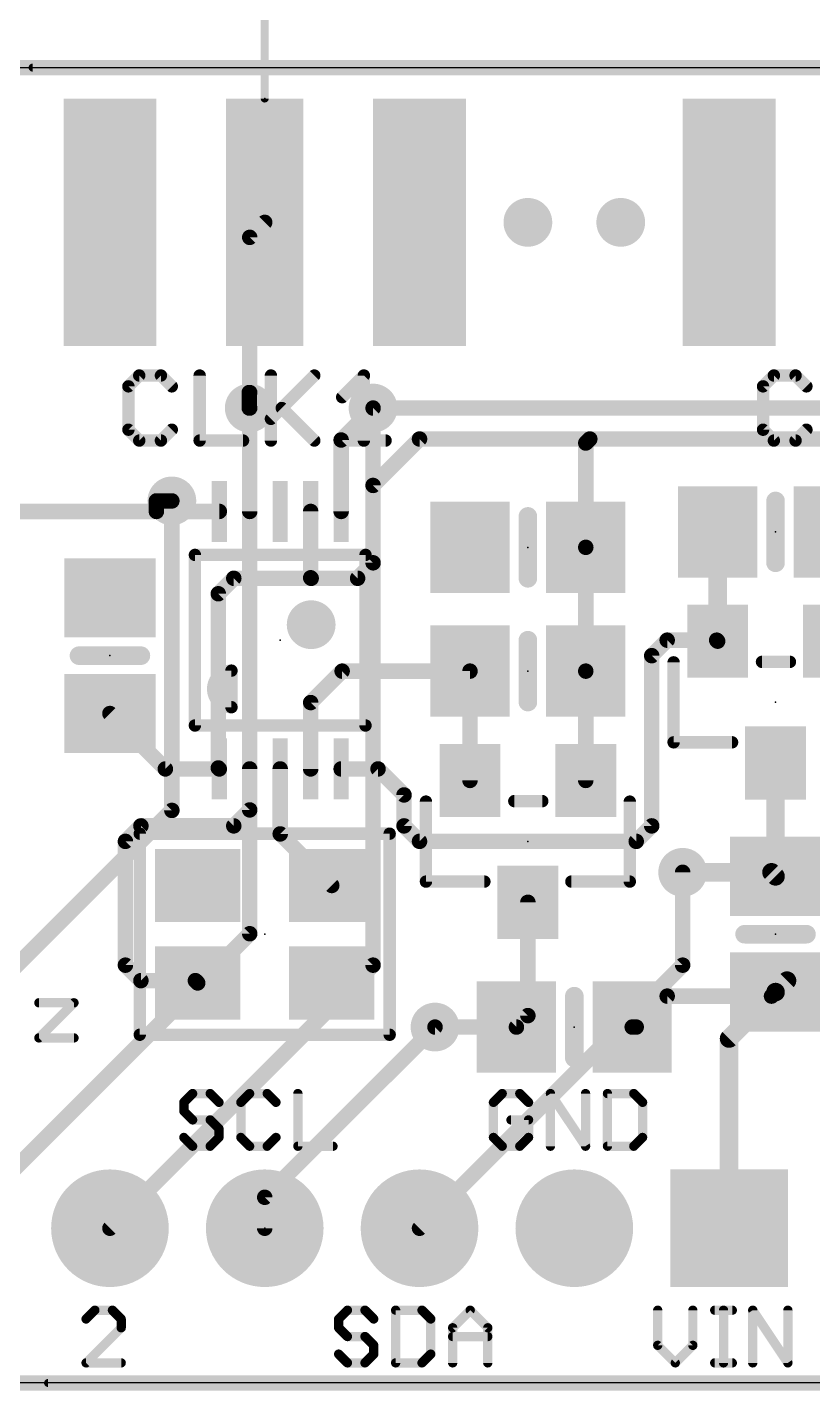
# Model space of a CAD drawing. Extents: x -5.3 to 38.6, y -12.7 to 40.8.
# Drawn here: x 11.34 to 24.23, y -0.13 to 22.25 of the extents above; entities that cross this region are included whole.
import ezdxf

# ---------------------------------------------------------------- set-up
doc = ezdxf.new("R2010")
doc.units = 0
for name, color, linetype in [('1', 12, 'CONTINUOUS'), ('16', 132, 'CONTINUOUS'), ('17', 110, 'CONTINUOUS'), ('18', 110, 'CONTINUOUS'), ('20', 53, 'CONTINUOUS'), ('21', 40, 'CONTINUOUS'), ('23', 53, 'CONTINUOUS'), ('47', 253, 'CONTINUOUS')]:
    doc.layers.add(name, color=color, linetype=linetype)

# ---------------------------------------------------------------- blocks, each defined once
blk = doc.blocks.new('RECT')
blk.add_solid([(-0.5, -0.5), (0.5, -0.5), (-0.5, 0.5), (0.5, 0.5)])
blk = doc.blocks.new('SQUAREP')
blk.add_solid([(-0.5, -0.5), (0.5, -0.5), (-0.5, 0.5), (0.5, 0.5)])
blk = doc.blocks.new('ROUNDP')
at = {"const_width": 0.5}
blk.add_lwpolyline([(0, -0.25, 1), (0, 0.25, 1), (0, -0.25)], format="xyb", dxfattribs=at)
blk = doc.blocks.new('ROUNDV')
at = {"const_width": 0.5}
blk.add_lwpolyline([(0, -0.25, 1), (0, 0.25, 1), (0, -0.25)], format="xyb", dxfattribs=at)

msp = doc.modelspace()

# ---------------------------------------------------------------- linework, layer by layer
at = {"layer": '1'}
for points, const_width in [([(-0.508, 21.59), (30.48, 21.59)], 0.254), ([(14.994, 18.804), (15.24, 19.05)], 0.254), ([(14.994, 16.256), (14.994, 18.804)], 0.254), ([(14.986, 16.002), (14.986, 16.256)], 0.254), ([(14.986, 16.256), (14.994, 16.256)], 0.254), ([(14.994, 14.3051), (14.994, 16.256)], 0.254), ([(16.494, 15.478), (17.018, 16.002)], 0.254), ([(17.018, 16.002), (24.892, 16.002)], 0.254), ([(16.494, 14.3051), (16.494, 15.478)], 0.254), ([(17.018, 14.732), (17.78, 15.494)], 0.254), ([(17.78, 15.494), (20.574, 15.494)], 0.254), ([(20.508, 15.428), (20.574, 15.494)], 0.254), ([(20.508, 13.716), (20.508, 15.428)], 0.254), ([(20.574, 15.494), (24.384, 15.494)], 0.254), ([(17.018, 13.462), (17.018, 14.732)], 0.254), ([(13.716, 14.478), (13.462, 14.478)], 0.254), ([(13.462, 14.478), (13.462, 14.3051)], 0.254), ([(13.462, 14.3051), (6.7769, 14.3051)], 0.254), ([(14.494, 14.3051), (13.462, 14.3051)], 0.254), ([(15.994, 14.3051), (15.994, 13.216)], 0.254), ([(22.672, 13.97), (22.672, 12.176)], 0.3048), ([(20.508, 13.716), (20.508, 11.684)], 0.254), ([(16.764, 13.208), (17.018, 13.462)], 0.254), ([(14.732, 13.208), (14.478, 12.954)], 0.254), ([(16.002, 13.208), (14.732, 13.208)], 0.254), ([(15.994, 13.216), (16.002, 13.208)], 0.254), ([(16.764, 13.208), (16.002, 13.208)], 0.254), ([(14.478, 12.954), (14.478, 10.0949)], 0.254), ([(21.59, 11.938), (21.844, 12.192)], 0.254), ([(21.844, 12.192), (22.656, 12.192)], 0.254), ([(22.656, 12.192), (22.672, 12.176)], 0.254), ([(21.59, 9.144), (21.59, 11.938)], 0.254), ([(15.994, 11.168), (16.51, 11.684)], 0.254), ([(16.51, 11.684), (18.608, 11.684)], 0.254), ([(18.608, 11.684), (18.608, 9.89)], 0.254), ([(20.508, 11.684), (20.508, 9.89)], 0.254), ([(15.994, 10.0789), (15.994, 11.168)], 0.254), ([(13.6091, 10.0789), (12.7, 10.988)], 0.254), ([(23.622, 8.316), (23.622, 10.176)], 0.3048), ([(14.494, 10.0789), (13.6091, 10.0789)], 0.254), ([(14.478, 10.0949), (14.494, 10.0789)], 0.254), ([(14.994, 10.0789), (14.994, 9.406)], 0.254), ([(15.494, 10.0789), (15.494, 9.012)], 0.254), ([(16.494, 10.0789), (17.0991, 10.0789)], 0.254), ([(17.0991, 10.0789), (17.526, 9.652)], 0.254), ([(17.526, 9.652), (17.526, 9.144)], 0.254), ([(14.994, 9.406), (14.732, 9.144)], 0.254), ([(13.208, 9.144), (12.954, 8.89)], 0.254), ([(14.732, 9.144), (13.208, 9.144)], 0.254), ([(17.526, 9.144), (17.78, 8.89)], 0.254), ([(21.336, 8.89), (21.59, 9.144)], 0.254), ([(12.954, 8.89), (12.954, 6.858)], 0.254), ([(15.494, 9.012), (16.34, 8.166)], 0.254), ([(17.78, 8.89), (21.336, 8.89)], 0.254), ([(23.556, 8.382), (22.098, 8.382)], 0.3048), ([(23.622, 8.316), (23.556, 8.382)], 0.3048), ([(19.558, 7.89), (19.558, 6.03)], 0.254), ([(12.954, 6.858), (13.208, 6.604)], 0.254), ([(13.208, 6.604), (14.102, 6.604)], 0.254), ([(14.102, 6.604), (14.14, 6.566)], 0.254), ([(23.81, 6.604), (23.622, 6.416)], 0.3048), ([(26.482, 6.604), (23.81, 6.604)], 0.3048), ([(23.622, 6.416), (22.86, 5.654)], 0.3048), ([(23.556, 6.35), (23.622, 6.416)], 0.254), ([(21.336, 5.842), (21.844, 6.35)], 0.254), ([(21.844, 6.35), (23.556, 6.35)], 0.254), ([(19.558, 6.03), (19.37, 5.842)], 0.254), ([(19.37, 5.842), (18.034, 5.842)], 0.254), ([(21.27, 5.842), (21.336, 5.842)], 0.254), ([(22.86, 5.654), (22.86, 2.54)], 0.3048), ([(30.48, 0), (-0.254, 0)], 0.254)]:
    msp.add_lwpolyline(points, dxfattribs=dict(at, const_width=const_width))
for points, const_width in [([(15.2849, 19.0051, 1), (15.1951, 19.0949)], 0.127), ([(15.0575, 18.804, 1), (14.9305, 18.804)], 0.127), ([(14.9491, 18.8489, 1), (15.0389, 18.7591)], 0.127), ([(15.0495, 16.256, 1), (14.9225, 16.256)], 0.127), ([(14.986, 16.3195, 1), (14.986, 16.1925)], 0.127), ([(15.0575, 16.256, 1), (14.9305, 16.256)], 0.127), ([(14.994, 16.1925, 1), (14.994, 16.3195)], 0.127), ([(14.9305, 16.256, 1), (15.0575, 16.256)], 0.127), ([(17.018, 16.0655, 1), (17.018, 15.9385)], 0.127), ([(17.0629, 15.9571, 1), (16.9731, 16.0469)], 0.127), ([(14.9225, 16.002, 1), (15.0495, 16.002)], 0.127), ([(16.5575, 15.478, 1), (16.4305, 15.478)], 0.127), ([(16.4491, 15.5229, 1), (16.5389, 15.4331)], 0.127), ([(17.78, 15.5575, 1), (17.78, 15.4305)], 0.127), ([(17.8249, 15.4491, 1), (17.7351, 15.5389)], 0.127), ([(20.5715, 15.428, 1), (20.4445, 15.428)], 0.127), ([(20.4631, 15.4729, 1), (20.5529, 15.3831)], 0.127), ([(20.574, 15.5575, 1), (20.574, 15.4305)], 0.127), ([(20.6189, 15.4491, 1), (20.5291, 15.5389)], 0.127), ([(20.574, 15.4305, 1), (20.574, 15.5575)], 0.127), ([(17.0815, 14.732, 1), (16.9545, 14.732)], 0.127), ([(16.9731, 14.7769, 1), (17.0629, 14.6871)], 0.127), ([(13.462, 14.5415, 1), (13.462, 14.4145)], 0.127), ([(13.5255, 14.478, 1), (13.3985, 14.478)], 0.127), ([(13.716, 14.4145, 1), (13.716, 14.5415)], 0.127), ([(13.462, 14.3686, 1), (13.462, 14.2416)], 0.127), ([(13.3985, 14.3051, 1), (13.5255, 14.3051)], 0.127), ([(13.462, 14.2416, 1), (13.462, 14.3686)], 0.127), ([(14.494, 14.2416, 1), (14.494, 14.3686)], 0.127), ([(14.9305, 14.3051, 1), (15.0575, 14.3051)], 0.127), ([(16.0575, 14.3051, 1), (15.9305, 14.3051)], 0.127), ([(16.4305, 14.3051, 1), (16.5575, 14.3051)], 0.127), ([(22.7482, 13.97, 1), (22.5958, 13.97)], 0.1524), ([(20.5715, 13.716, 1), (20.4445, 13.716)], 0.127), ([(20.4445, 13.716, 1), (20.5715, 13.716)], 0.127), ([(16.9545, 13.462, 1), (17.0815, 13.462)], 0.127), ([(17.0629, 13.4171, 1), (16.9731, 13.5069)], 0.127), ([(14.732, 13.2715, 1), (14.732, 13.1445)], 0.127), ([(14.7769, 13.1631, 1), (14.6871, 13.2529)], 0.127), ([(16.0389, 13.2609, 1), (15.9491, 13.1711)], 0.127), ([(15.9305, 13.216, 1), (16.0575, 13.216)], 0.127), ([(16.002, 13.2715, 1), (16.002, 13.1445)], 0.127), ([(15.9571, 13.1631, 1), (16.0469, 13.2529)], 0.127), ([(16.002, 13.1445, 1), (16.002, 13.2715)], 0.127), ([(16.7191, 13.2529, 1), (16.8089, 13.1631)], 0.127), ([(16.764, 13.1445, 1), (16.764, 13.2715)], 0.127), ([(14.5415, 12.954, 1), (14.4145, 12.954)], 0.127), ([(14.4331, 12.9989, 1), (14.5229, 12.9091)], 0.127), ([(21.844, 12.2555, 1), (21.844, 12.1285)], 0.127), ([(21.8889, 12.1471, 1), (21.7991, 12.2369)], 0.127), ([(22.7009, 12.2369, 1), (22.6111, 12.1471)], 0.127), ([(22.656, 12.1285, 1), (22.656, 12.2555)], 0.127), ([(22.5958, 12.176, 1), (22.7482, 12.176)], 0.1524), ([(22.6271, 12.1311, 1), (22.7169, 12.2209)], 0.127), ([(21.6535, 11.938, 1), (21.5265, 11.938)], 0.127), ([(21.5451, 11.9829, 1), (21.6349, 11.8931)], 0.127), ([(16.51, 11.7475, 1), (16.51, 11.6205)], 0.127), ([(16.5549, 11.6391, 1), (16.4651, 11.7289)], 0.127), ([(18.6715, 11.684, 1), (18.5445, 11.684)], 0.127), ([(18.608, 11.6205, 1), (18.608, 11.7475)], 0.127), ([(20.5715, 11.684, 1), (20.4445, 11.684)], 0.127), ([(20.4445, 11.684, 1), (20.5715, 11.684)], 0.127), ([(16.0575, 11.168, 1), (15.9305, 11.168)], 0.127), ([(15.9491, 11.2129, 1), (16.0389, 11.1231)], 0.127), ([(12.7449, 11.0329, 1), (12.6551, 10.9431)], 0.127), ([(23.6982, 10.176, 1), (23.5458, 10.176)], 0.1524), ([(13.6091, 10.1424, 1), (13.6091, 10.0154)], 0.127), ([(13.5642, 10.034, 1), (13.654, 10.1238)], 0.127), ([(14.5229, 10.1398, 1), (14.4331, 10.05)], 0.127), ([(14.4145, 10.0949, 1), (14.5415, 10.0949)], 0.127), ([(14.4491, 10.034, 1), (14.5389, 10.1238)], 0.127), ([(14.494, 10.0154, 1), (14.494, 10.1424)], 0.127), ([(15.0575, 10.0789, 1), (14.9305, 10.0789)], 0.127), ([(15.5575, 10.0789, 1), (15.4305, 10.0789)], 0.127), ([(15.9305, 10.0789, 1), (16.0575, 10.0789)], 0.127), ([(16.494, 10.1424, 1), (16.494, 10.0154)], 0.127), ([(17.144, 10.1238, 1), (17.0542, 10.034)], 0.127), ([(17.0991, 10.0154, 1), (17.0991, 10.1424)], 0.127), ([(18.5445, 9.89, 1), (18.6715, 9.89)], 0.127), ([(20.4445, 9.89, 1), (20.5715, 9.89)], 0.127), ([(17.5895, 9.652, 1), (17.4625, 9.652)], 0.127), ([(17.4811, 9.6071, 1), (17.5709, 9.6969)], 0.127), ([(14.9305, 9.406, 1), (15.0575, 9.406)], 0.127), ([(15.0389, 9.3611, 1), (14.9491, 9.4509)], 0.127), ([(13.208, 9.2075, 1), (13.208, 9.0805)], 0.127), ([(13.2529, 9.0991, 1), (13.1631, 9.1889)], 0.127), ([(14.6871, 9.1889, 1), (14.7769, 9.0991)], 0.127), ([(14.732, 9.0805, 1), (14.732, 9.2075)], 0.127), ([(17.5709, 9.1889, 1), (17.4811, 9.0991)], 0.127), ([(17.4625, 9.144, 1), (17.5895, 9.144)], 0.127), ([(21.5265, 9.144, 1), (21.6535, 9.144)], 0.127), ([(21.6349, 9.0991, 1), (21.5451, 9.1889)], 0.127), ([(13.0175, 8.89, 1), (12.8905, 8.89)], 0.127), ([(12.9091, 8.9349, 1), (12.9989, 8.8451)], 0.127), ([(15.5389, 9.0569, 1), (15.4491, 8.9671)], 0.127), ([(15.4305, 9.012, 1), (15.5575, 9.012)], 0.127), ([(17.78, 8.9535, 1), (17.78, 8.8265)], 0.127), ([(17.7351, 8.8451, 1), (17.8249, 8.9349)], 0.127), ([(21.2911, 8.9349, 1), (21.3809, 8.8451)], 0.127), ([(21.336, 8.8265, 1), (21.336, 8.9535)], 0.127), ([(22.098, 8.4582, 1), (22.098, 8.3058)], 0.1524), ([(23.6099, 8.4359, 1), (23.5021, 8.3281)], 0.1524), ([(23.556, 8.3058, 1), (23.556, 8.4582)], 0.1524), ([(23.5458, 8.316, 1), (23.6982, 8.316)], 0.1524), ([(23.5681, 8.2621, 1), (23.6759, 8.3699)], 0.1524), ([(16.2951, 8.1211, 1), (16.3849, 8.2109)], 0.127), ([(19.6215, 7.89, 1), (19.4945, 7.89)], 0.127), ([(12.9989, 6.9029, 1), (12.9091, 6.8131)], 0.127), ([(12.8905, 6.858, 1), (13.0175, 6.858)], 0.127), ([(13.208, 6.6675, 1), (13.208, 6.5405)], 0.127), ([(14.1469, 6.6489, 1), (14.0571, 6.5591)], 0.127), ([(14.102, 6.5405, 1), (14.102, 6.6675)], 0.127), ([(23.81, 6.6802, 1), (23.81, 6.5278)], 0.1524), ([(23.8639, 6.5501, 1), (23.7561, 6.6579)], 0.1524), ([(13.1631, 6.5591, 1), (13.2529, 6.6489)], 0.127), ([(14.0951, 6.5211, 1), (14.1849, 6.6109)], 0.127), ([(23.5681, 6.4699, 1), (23.6759, 6.3621)], 0.1524), ([(23.6759, 6.3621, 1), (23.5681, 6.4699)], 0.1524), ([(23.6669, 6.3711, 1), (23.5771, 6.4609)], 0.127), ([(21.844, 6.4135, 1), (21.844, 6.2865)], 0.127), ([(21.8889, 6.3051, 1), (21.7991, 6.3949)], 0.127), ([(23.5111, 6.3949, 1), (23.6009, 6.3051)], 0.127), ([(23.556, 6.2865, 1), (23.556, 6.4135)], 0.127), ([(19.4945, 6.03, 1), (19.6215, 6.03)], 0.127), ([(19.6029, 5.9851, 1), (19.5131, 6.0749)], 0.127), ([(18.034, 5.9055, 1), (18.034, 5.7785)], 0.127), ([(19.3251, 5.8869, 1), (19.4149, 5.7971)], 0.127), ([(19.37, 5.7785, 1), (19.37, 5.9055)], 0.127), ([(21.27, 5.9055, 1), (21.27, 5.7785)], 0.127), ([(21.2911, 5.8869, 1), (21.3809, 5.7971)], 0.127), ([(21.336, 5.7785, 1), (21.336, 5.9055)], 0.127), ([(22.9362, 5.654, 1), (22.7838, 5.654)], 0.1524), ([(22.8061, 5.7079, 1), (22.9139, 5.6001)], 0.1524), ([(22.7838, 2.54, 1), (22.9362, 2.54)], 0.1524)]:
    msp.add_lwpolyline(points, format="xyb", dxfattribs=dict(at, const_width=const_width))
at = {"layer": '16', "const_width": 0.254}
for points in [[(-0.254, 21.59), (30.48, 21.59)], [(14.994, 16.002), (14.986, 16.002)], [(14.994, 7.374), (14.994, 16.002)], [(17.018, 6.858), (17.018, 16.002)], [(13.716, 9.398), (13.716, 14.478)], [(7.62, 3.302), (13.716, 9.398)], [(22.098, 6.858), (22.098, 8.382)], [(10.16, 2.54), (14.994, 7.374)], [(12.7, 2.54), (17.018, 6.858)], [(17.78, 2.54), (22.098, 6.858)], [(15.24, 3.048), (18.034, 5.842)], [(15.24, 2.54), (15.24, 3.048)], [(30.48, 0), (-0.254, 0)]]:
    msp.add_lwpolyline(points, dxfattribs=at)
at = {"layer": '16', "const_width": 0.127}
for points in [[(14.986, 16.0655, 1), (14.986, 15.9385)], [(15.0575, 16.002, 1), (14.9305, 16.002)], [(14.994, 15.9385, 1), (14.994, 16.0655)], [(17.0815, 16.002, 1), (16.9545, 16.002)], [(13.7795, 14.478, 1), (13.6525, 14.478)], [(13.6525, 9.398, 1), (13.7795, 9.398)], [(13.7609, 9.3531, 1), (13.6711, 9.4429)], [(22.1615, 8.382, 1), (22.0345, 8.382)], [(14.9305, 7.374, 1), (15.0575, 7.374)], [(15.0389, 7.3291, 1), (14.9491, 7.4189)], [(17.0629, 6.8131, 1), (16.9731, 6.9029)], [(22.1429, 6.8131, 1), (22.0531, 6.9029)], [(16.9545, 6.858, 1), (17.0815, 6.858)], [(22.0345, 6.858, 1), (22.1615, 6.858)], [(18.0789, 5.7971, 1), (17.9891, 5.8869)], [(15.3035, 3.048, 1), (15.1765, 3.048)], [(15.1951, 3.0929, 1), (15.2849, 3.0031)], [(12.6551, 2.5849, 1), (12.7449, 2.4951)], [(15.1765, 2.54, 1), (15.3035, 2.54)], [(17.7351, 2.5849, 1), (17.8249, 2.4951)]]:
    msp.add_lwpolyline(points, format="xyb", dxfattribs=at)
at = {"layer": '20'}
for p, q in [((2.54, 21.59), (27.94, 21.59)), ((27.94, 0), (2.54, 0))]:
    msp.add_line(p, q, dxfattribs=at)
at = {"layer": '21'}
for points, const_width in [([(13.1807, 16.5363), (13.0028, 16.3584)], 0.2032), ([(13.5367, 16.5363), (13.1807, 16.5363)], 0.2032), ([(13.7146, 16.3584), (13.5367, 16.5363)], 0.2032), ([(14.1722, 16.5363), (14.1722, 15.4686)], 0.2032), ([(15.3416, 16.5363), (15.3416, 15.4686)], 0.2032), ([(15.3416, 15.8245), (16.0534, 16.5363)], 0.2032), ([(16.511, 16.1804), (16.8669, 16.5363)], 0.2032), ([(16.8669, 16.5363), (16.8669, 15.4686)], 0.2032), ([(23.5948, 16.5363), (23.4168, 16.3584)], 0.2032), ([(23.9507, 16.5363), (23.5948, 16.5363)], 0.2032), ([(24.1286, 16.3584), (23.9507, 16.5363)], 0.2032), ([(13.0028, 16.3584), (13.0028, 15.6466)], 0.2032), ([(23.4168, 16.3584), (23.4168, 15.6466)], 0.2032), ([(15.5195, 16.0025), (16.0534, 15.4686)], 0.2032), ([(13.0028, 15.6466), (13.1807, 15.4686)], 0.2032), ([(13.5367, 15.4686), (13.7146, 15.6466)], 0.2032), ([(23.4168, 15.6466), (23.5948, 15.4686)], 0.2032), ([(23.9507, 15.4686), (24.1286, 15.6466)], 0.2032), ([(13.1807, 15.4686), (13.5367, 15.4686)], 0.2032), ([(14.1722, 15.4686), (14.884, 15.4686)], 0.2032), ([(16.511, 15.4686), (17.2228, 15.4686)], 0.2032), ([(23.5948, 15.4686), (23.9507, 15.4686)], 0.2032), ([(23.622, 14.478), (23.622, 13.462)], 0.3048), ([(19.558, 13.208), (19.558, 14.224)], 0.3048), ([(14.094, 13.592), (16.894, 13.592)], 0.2032), ([(14.094, 10.792), (14.094, 13.592)], 0.2032), ([(16.894, 13.592), (16.894, 10.792)], 0.2032), ([(19.558, 12.192), (19.558, 11.176)], 0.3048), ([(12.192, 11.938), (13.208, 11.938)], 0.3048), ([(21.9496, 10.5156), (21.9496, 11.8284)], 0.2032), ([(23.3996, 11.8364), (23.8584, 11.8364)], 0.2032), ([(14.694, 11.692), (14.694, 11.092)], 0.2032), ([(16.894, 10.792), (14.094, 10.792)], 0.2032), ([(22.9084, 10.5156), (21.9496, 10.5156)], 0.2032), ([(17.8856, 8.2296), (17.8856, 9.5424)], 0.2032), ([(19.3356, 9.5504), (19.7944, 9.5504)], 0.2032), ([(21.2304, 9.5424), (21.2304, 8.2296)], 0.2032), ([(17.29, 9.016), (13.19, 9.016)], 0.2032), ([(13.19, 5.716), (13.19, 9.016)], 0.2032), ([(17.29, 5.716), (17.29, 9.016)], 0.2032), ([(18.8444, 8.2296), (17.8856, 8.2296)], 0.2032), ([(21.2304, 8.2296), (20.2716, 8.2296)], 0.2032), ([(24.13, 7.366), (23.114, 7.366)], 0.3048), ([(20.32, 6.35), (20.32, 5.334)], 0.3048), ([(11.5338, 6.2404), (12.1101, 6.2404)], 0.1524), ([(12.1101, 6.2404), (11.5338, 5.6642)], 0.1524), ([(11.5338, 5.6642), (12.1101, 5.6642)], 0.1524), ([(17.29, 5.716), (13.19, 5.716)], 0.2032), ([(14.057, 4.7505), (13.9129, 4.6065)], 0.1524), ([(14.3451, 4.7505), (14.057, 4.7505)], 0.1524), ([(14.4891, 4.6065), (14.3451, 4.7505)], 0.1524), ([(14.9925, 4.7505), (14.8484, 4.6065)], 0.1524), ([(15.2806, 4.7505), (14.9925, 4.7505)], 0.1524), ([(15.4247, 4.6065), (15.2806, 4.7505)], 0.1524), ([(15.784, 4.7505), (15.784, 3.8862)], 0.1524), ([(19.137, 4.7505), (18.9929, 4.6065)], 0.1524), ([(19.4251, 4.7505), (19.137, 4.7505)], 0.1524), ([(19.5691, 4.6065), (19.4251, 4.7505)], 0.1524), ([(19.9284, 3.8862), (19.9284, 4.7505)], 0.1524), ([(19.9284, 4.7505), (20.5047, 3.8862)], 0.1524), ([(20.5047, 3.8862), (20.5047, 4.7505)], 0.1524), ([(20.864, 4.7505), (20.864, 3.8862)], 0.1524), ([(21.2961, 4.7505), (20.864, 4.7505)], 0.1524), ([(21.4402, 4.6065), (21.2961, 4.7505)], 0.1524), ([(13.9129, 4.6065), (13.9129, 4.4624)], 0.1524), ([(13.9129, 4.4624), (14.057, 4.3184)], 0.1524), ([(14.8484, 4.6065), (14.8484, 4.0303)], 0.1524), ([(18.9929, 4.6065), (18.9929, 4.0303)], 0.1524), ([(21.4402, 4.0303), (21.4402, 4.6065)], 0.1524), ([(14.057, 4.3184), (14.3451, 4.3184)], 0.1524), ([(14.3451, 4.3184), (14.4891, 4.1743)], 0.1524), ([(19.5691, 4.3184), (19.281, 4.3184)], 0.1524), ([(19.5691, 4.0303), (19.5691, 4.3184)], 0.1524), ([(14.057, 3.8862), (13.9129, 4.0303)], 0.1524), ([(14.4891, 4.0303), (14.3451, 3.8862)], 0.1524), ([(14.4891, 4.1743), (14.4891, 4.0303)], 0.1524), ([(14.8484, 4.0303), (14.9925, 3.8862)], 0.1524), ([(15.2806, 3.8862), (15.4247, 4.0303)], 0.1524), ([(18.9929, 4.0303), (19.137, 3.8862)], 0.1524), ([(19.4251, 3.8862), (19.5691, 4.0303)], 0.1524), ([(21.2961, 3.8862), (21.4402, 4.0303)], 0.1524), ([(14.3451, 3.8862), (14.057, 3.8862)], 0.1524), ([(14.9925, 3.8862), (15.2806, 3.8862)], 0.1524), ([(15.784, 3.8862), (16.3602, 3.8862)], 0.1524), ([(19.137, 3.8862), (19.4251, 3.8862)], 0.1524), ([(20.864, 3.8862), (21.2961, 3.8862)], 0.1524), ([(12.4525, 1.1945), (12.3084, 1.0505)], 0.1524), ([(12.7406, 1.1945), (12.4525, 1.1945)], 0.1524), ([(12.8847, 1.0505), (12.7406, 1.1945)], 0.1524), ([(12.8847, 0.9064), (12.8847, 1.0505)], 0.1524), ([(16.597, 1.1945), (16.4529, 1.0505)], 0.1524), ([(16.4529, 1.0505), (16.4529, 0.9064)], 0.1524), ([(16.8851, 1.1945), (16.597, 1.1945)], 0.1524), ([(17.0291, 1.0505), (16.8851, 1.1945)], 0.1524), ([(17.3884, 1.1945), (17.3884, 0.3302)], 0.1524), ([(17.8206, 1.1945), (17.3884, 1.1945)], 0.1524), ([(17.9647, 1.0505), (17.8206, 1.1945)], 0.1524), ([(17.9647, 0.4743), (17.9647, 1.0505)], 0.1524), ([(18.324, 0.9064), (18.6121, 1.1945)], 0.1524), ([(18.6121, 1.1945), (18.9002, 0.9064)], 0.1524), ([(21.6888, 1.1945), (21.6888, 0.6183)], 0.1524), ([(22.2651, 0.6183), (22.2651, 1.1945)], 0.1524), ([(22.6244, 1.1945), (22.9125, 1.1945)], 0.1524), ([(22.7684, 0.3302), (22.7684, 1.1945)], 0.1524), ([(23.248, 0.3302), (23.248, 1.1945)], 0.1524), ([(23.248, 1.1945), (23.8243, 0.3302)], 0.1524), ([(23.8243, 0.3302), (23.8243, 1.1945)], 0.1524), ([(12.3084, 0.3302), (12.8847, 0.9064)], 0.1524), ([(16.4529, 0.9064), (16.597, 0.7624)], 0.1524), ([(18.324, 0.3302), (18.324, 0.9064)], 0.1524), ([(18.9002, 0.9064), (18.9002, 0.3302)], 0.1524), ([(16.597, 0.7624), (16.8851, 0.7624)], 0.1524), ([(16.8851, 0.7624), (17.0291, 0.6183)], 0.1524), ([(17.0291, 0.6183), (17.0291, 0.4743)], 0.1524), ([(18.324, 0.7624), (18.9002, 0.7624)], 0.1524), ([(21.6888, 0.6183), (21.977, 0.3302)], 0.1524), ([(21.977, 0.3302), (22.2651, 0.6183)], 0.1524), ([(16.597, 0.3302), (16.4529, 0.4743)], 0.1524), ([(17.0291, 0.4743), (16.8851, 0.3302)], 0.1524), ([(17.8206, 0.3302), (17.9647, 0.4743)], 0.1524), ([(12.8847, 0.3302), (12.3084, 0.3302)], 0.1524), ([(16.8851, 0.3302), (16.597, 0.3302)], 0.1524), ([(17.3884, 0.3302), (17.8206, 0.3302)], 0.1524), ([(22.6244, 0.3302), (22.9125, 0.3302)], 0.1524)]:
    msp.add_lwpolyline(points, dxfattribs=dict(at, const_width=const_width))
for points, const_width in [([(13.1807, 16.5871, 1), (13.1807, 16.4855)], 0.1016), ([(13.2167, 16.5004, 1), (13.1448, 16.5722)], 0.1016), ([(13.5726, 16.5722, 1), (13.5007, 16.5004)], 0.1016), ([(13.5367, 16.4855, 1), (13.5367, 16.5871)], 0.1016), ([(14.223, 16.5363, 1), (14.1214, 16.5363)], 0.1016), ([(15.3924, 16.5363, 1), (15.2908, 16.5363)], 0.1016), ([(16.0893, 16.5004, 1), (16.0175, 16.5722)], 0.1016), ([(16.9177, 16.5363, 1), (16.8161, 16.5363)], 0.1016), ([(16.9028, 16.5004, 1), (16.831, 16.5722)], 0.1016), ([(23.5948, 16.5871, 1), (23.5948, 16.4855)], 0.1016), ([(23.6307, 16.5004, 1), (23.5588, 16.5722)], 0.1016), ([(23.9866, 16.5722, 1), (23.9147, 16.5004)], 0.1016), ([(23.9507, 16.4855, 1), (23.9507, 16.5871)], 0.1016), ([(13.0536, 16.3584, 1), (12.952, 16.3584)], 0.1016), ([(12.9669, 16.3943, 1), (13.0387, 16.3224)], 0.1016), ([(13.6787, 16.3224, 1), (13.7505, 16.3943)], 0.1016), ([(23.4676, 16.3584, 1), (23.366, 16.3584)], 0.1016), ([(23.3809, 16.3943, 1), (23.4527, 16.3224)], 0.1016), ([(24.0927, 16.3224, 1), (24.1645, 16.3943)], 0.1016), ([(16.4751, 16.2163, 1), (16.5469, 16.1445)], 0.1016), ([(15.3057, 15.8604, 1), (15.3775, 15.7886)], 0.1016), ([(15.5555, 16.0384, 1), (15.4836, 15.9665)], 0.1016), ([(13.0387, 15.6825, 1), (12.9669, 15.6106)], 0.1016), ([(12.952, 15.6466, 1), (13.0536, 15.6466)], 0.1016), ([(13.7505, 15.6106, 1), (13.6787, 15.6825)], 0.1016), ([(23.4527, 15.6825, 1), (23.3809, 15.6106)], 0.1016), ([(23.366, 15.6466, 1), (23.4676, 15.6466)], 0.1016), ([(24.1645, 15.6106, 1), (24.0927, 15.6825)], 0.1016), ([(13.1807, 15.5194, 1), (13.1807, 15.4178)], 0.1016), ([(13.1448, 15.4327, 1), (13.2167, 15.5045)], 0.1016), ([(13.5007, 15.5045, 1), (13.5726, 15.4327)], 0.1016), ([(13.5367, 15.4178, 1), (13.5367, 15.5194)], 0.1016), ([(14.1722, 15.5194, 1), (14.1722, 15.4178)], 0.1016), ([(14.1214, 15.4686, 1), (14.223, 15.4686)], 0.1016), ([(14.884, 15.4178, 1), (14.884, 15.5194)], 0.1016), ([(15.2908, 15.4686, 1), (15.3924, 15.4686)], 0.1016), ([(16.0175, 15.4327, 1), (16.0893, 15.5045)], 0.1016), ([(16.511, 15.5194, 1), (16.511, 15.4178)], 0.1016), ([(16.8161, 15.4686, 1), (16.9177, 15.4686)], 0.1016), ([(17.2228, 15.4178, 1), (17.2228, 15.5194)], 0.1016), ([(23.5948, 15.5194, 1), (23.5948, 15.4178)], 0.1016), ([(23.5588, 15.4327, 1), (23.6307, 15.5045)], 0.1016), ([(23.9147, 15.5045, 1), (23.9866, 15.4327)], 0.1016), ([(23.9507, 15.4178, 1), (23.9507, 15.5194)], 0.1016), ([(23.6982, 14.478, 1), (23.5458, 14.478)], 0.1524), ([(19.6342, 14.224, 1), (19.4818, 14.224)], 0.1524), ([(14.094, 13.6428, 1), (14.094, 13.5412)], 0.1016), ([(14.1448, 13.592, 1), (14.0432, 13.592)], 0.1016), ([(16.9448, 13.592, 1), (16.8432, 13.592)], 0.1016), ([(16.894, 13.5412, 1), (16.894, 13.6428)], 0.1016), ([(23.5458, 13.462, 1), (23.6982, 13.462)], 0.1524), ([(19.4818, 13.208, 1), (19.6342, 13.208)], 0.1524), ([(19.6342, 12.192, 1), (19.4818, 12.192)], 0.1524), ([(12.192, 12.0142, 1), (12.192, 11.8618)], 0.1524), ([(13.208, 11.8618, 1), (13.208, 12.0142)], 0.1524), ([(22.0004, 11.8284, 1), (21.8988, 11.8284)], 0.1016), ([(23.3996, 11.8872, 1), (23.3996, 11.7856)], 0.1016), ([(23.8584, 11.7856, 1), (23.8584, 11.8872)], 0.1016), ([(14.694, 11.692, 1), (14.694, 11.092)], 0.2032), ([(14.7448, 11.692, 1), (14.6432, 11.692)], 0.1016), ([(14.694, 11.6412, 1), (14.694, 11.7428)], 0.1016), ([(14.694, 11.0412, 1), (14.694, 11.1428)], 0.1016), ([(19.4818, 11.176, 1), (19.6342, 11.176)], 0.1524), ([(14.6432, 11.092, 1), (14.7448, 11.092)], 0.1016), ([(14.094, 10.8428, 1), (14.094, 10.7412)], 0.1016), ([(14.0432, 10.792, 1), (14.1448, 10.792)], 0.1016), ([(16.8432, 10.792, 1), (16.9448, 10.792)], 0.1016), ([(16.894, 10.7412, 1), (16.894, 10.8428)], 0.1016), ([(21.9496, 10.5664, 1), (21.9496, 10.4648)], 0.1016), ([(21.8988, 10.5156, 1), (22.0004, 10.5156)], 0.1016), ([(22.9084, 10.4648, 1), (22.9084, 10.5664)], 0.1016), ([(17.9364, 9.5424, 1), (17.8348, 9.5424)], 0.1016), ([(19.3356, 9.6012, 1), (19.3356, 9.4996)], 0.1016), ([(19.7944, 9.4996, 1), (19.7944, 9.6012)], 0.1016), ([(21.2812, 9.5424, 1), (21.1796, 9.5424)], 0.1016), ([(13.19, 9.0668, 1), (13.19, 8.9652)], 0.1016), ([(13.2408, 9.016, 1), (13.1392, 9.016)], 0.1016), ([(17.3408, 9.016, 1), (17.2392, 9.016)], 0.1016), ([(17.29, 8.9652, 1), (17.29, 9.0668)], 0.1016), ([(17.8856, 8.2804, 1), (17.8856, 8.1788)], 0.1016), ([(17.8348, 8.2296, 1), (17.9364, 8.2296)], 0.1016), ([(18.8444, 8.1788, 1), (18.8444, 8.2804)], 0.1016), ([(20.2716, 8.2804, 1), (20.2716, 8.1788)], 0.1016), ([(21.1796, 8.2296, 1), (21.2812, 8.2296)], 0.1016), ([(21.2304, 8.1788, 1), (21.2304, 8.2804)], 0.1016), ([(23.114, 7.4422, 1), (23.114, 7.2898)], 0.1524), ([(24.13, 7.2898, 1), (24.13, 7.4422)], 0.1524), ([(20.3962, 6.35, 1), (20.2438, 6.35)], 0.1524), ([(11.5338, 6.2785, 1), (11.5338, 6.2023)], 0.0762), ([(12.137, 6.2135, 1), (12.0831, 6.2674)], 0.0762), ([(12.1101, 6.2023, 1), (12.1101, 6.2785)], 0.0762), ([(11.5338, 5.7023, 1), (11.5338, 5.6261)], 0.0762), ([(11.5069, 5.6911, 1), (11.5608, 5.6373)], 0.0762), ([(12.1101, 5.6261, 1), (12.1101, 5.7023)], 0.0762), ([(13.19, 5.7668, 1), (13.19, 5.6652)], 0.1016), ([(13.1392, 5.716, 1), (13.2408, 5.716)], 0.1016), ([(17.2392, 5.716, 1), (17.3408, 5.716)], 0.1016), ([(17.29, 5.6652, 1), (17.29, 5.7668)], 0.1016), ([(20.2438, 5.334, 1), (20.3962, 5.334)], 0.1524), ([(14.057, 4.7886, 1), (14.057, 4.7124)], 0.0762), ([(14.0839, 4.7236, 1), (14.03, 4.7775)], 0.0762), ([(14.372, 4.7775, 1), (14.3181, 4.7236)], 0.0762), ([(14.3451, 4.7124, 1), (14.3451, 4.7886)], 0.0762), ([(14.9925, 4.7886, 1), (14.9925, 4.7124)], 0.0762), ([(15.0194, 4.7236, 1), (14.9656, 4.7775)], 0.0762), ([(15.3076, 4.7775, 1), (15.2537, 4.7236)], 0.0762), ([(15.2806, 4.7124, 1), (15.2806, 4.7886)], 0.0762), ([(15.8221, 4.7505, 1), (15.7459, 4.7505)], 0.0762), ([(19.137, 4.7886, 1), (19.137, 4.7124)], 0.0762), ([(19.1639, 4.7236, 1), (19.11, 4.7775)], 0.0762), ([(19.452, 4.7775, 1), (19.3981, 4.7236)], 0.0762), ([(19.4251, 4.7124, 1), (19.4251, 4.7886)], 0.0762), ([(19.9601, 4.7717, 1), (19.8967, 4.7294)], 0.0762), ([(19.9665, 4.7505, 1), (19.8903, 4.7505)], 0.0762), ([(20.5428, 4.7505, 1), (20.4666, 4.7505)], 0.0762), ([(20.9021, 4.7505, 1), (20.8259, 4.7505)], 0.0762), ([(20.864, 4.7886, 1), (20.864, 4.7124)], 0.0762), ([(21.3231, 4.7775, 1), (21.2692, 4.7236)], 0.0762), ([(21.2961, 4.7124, 1), (21.2961, 4.7886)], 0.0762), ([(13.951, 4.6065, 1), (13.8748, 4.6065)], 0.0762), ([(13.886, 4.6334, 1), (13.9399, 4.5795)], 0.0762), ([(13.9399, 4.4894, 1), (13.886, 4.4355)], 0.0762), ([(13.8748, 4.4624, 1), (13.951, 4.4624)], 0.0762), ([(14.4622, 4.5795, 1), (14.5161, 4.6334)], 0.0762), ([(14.8865, 4.6065, 1), (14.8103, 4.6065)], 0.0762), ([(14.8215, 4.6334, 1), (14.8754, 4.5795)], 0.0762), ([(15.3977, 4.5795, 1), (15.4516, 4.6334)], 0.0762), ([(19.031, 4.6065, 1), (18.9548, 4.6065)], 0.0762), ([(18.966, 4.6334, 1), (19.0199, 4.5795)], 0.0762), ([(19.5422, 4.5795, 1), (19.5961, 4.6334)], 0.0762), ([(21.4783, 4.6065, 1), (21.4021, 4.6065)], 0.0762), ([(21.4132, 4.5795, 1), (21.4671, 4.6334)], 0.0762), ([(14.057, 4.3565, 1), (14.057, 4.2803)], 0.0762), ([(14.03, 4.2914, 1), (14.0839, 4.3453)], 0.0762), ([(14.372, 4.3453, 1), (14.3181, 4.2914)], 0.0762), ([(14.3451, 4.2803, 1), (14.3451, 4.3565)], 0.0762), ([(19.281, 4.3565, 1), (19.281, 4.2803)], 0.0762), ([(19.6072, 4.3184, 1), (19.531, 4.3184)], 0.0762), ([(19.5691, 4.2803, 1), (19.5691, 4.3565)], 0.0762), ([(13.9399, 4.0572, 1), (13.886, 4.0033)], 0.0762), ([(14.5272, 4.1743, 1), (14.451, 4.1743)], 0.0762), ([(14.451, 4.0303, 1), (14.5272, 4.0303)], 0.0762), ([(14.4622, 4.1474, 1), (14.5161, 4.2013)], 0.0762), ([(14.5161, 4.0033, 1), (14.4622, 4.0572)], 0.0762), ([(14.8754, 4.0572, 1), (14.8215, 4.0033)], 0.0762), ([(14.8103, 4.0303, 1), (14.8865, 4.0303)], 0.0762), ([(15.4516, 4.0033, 1), (15.3977, 4.0572)], 0.0762), ([(19.0199, 4.0572, 1), (18.966, 4.0033)], 0.0762), ([(18.9548, 4.0303, 1), (19.031, 4.0303)], 0.0762), ([(19.531, 4.0303, 1), (19.6072, 4.0303)], 0.0762), ([(19.5961, 4.0033, 1), (19.5422, 4.0572)], 0.0762), ([(21.4021, 4.0303, 1), (21.4783, 4.0303)], 0.0762), ([(21.4671, 4.0033, 1), (21.4132, 4.0572)], 0.0762), ([(14.057, 3.9243, 1), (14.057, 3.8481)], 0.0762), ([(14.03, 3.8593, 1), (14.0839, 3.9131)], 0.0762), ([(14.3181, 3.9131, 1), (14.372, 3.8593)], 0.0762), ([(14.3451, 3.8481, 1), (14.3451, 3.9243)], 0.0762), ([(14.9925, 3.9243, 1), (14.9925, 3.8481)], 0.0762), ([(14.9656, 3.8593, 1), (15.0194, 3.9131)], 0.0762), ([(15.2537, 3.9131, 1), (15.3076, 3.8593)], 0.0762), ([(15.2806, 3.8481, 1), (15.2806, 3.9243)], 0.0762), ([(15.784, 3.9243, 1), (15.784, 3.8481)], 0.0762), ([(15.7459, 3.8862, 1), (15.8221, 3.8862)], 0.0762), ([(16.3602, 3.8481, 1), (16.3602, 3.9243)], 0.0762), ([(19.137, 3.9243, 1), (19.137, 3.8481)], 0.0762), ([(19.11, 3.8593, 1), (19.1639, 3.9131)], 0.0762), ([(19.3981, 3.9131, 1), (19.452, 3.8593)], 0.0762), ([(19.4251, 3.8481, 1), (19.4251, 3.9243)], 0.0762), ([(19.8903, 3.8862, 1), (19.9665, 3.8862)], 0.0762), ([(20.4666, 3.8862, 1), (20.5428, 3.8862)], 0.0762), ([(20.473, 3.8651, 1), (20.5364, 3.9073)], 0.0762), ([(20.864, 3.9243, 1), (20.864, 3.8481)], 0.0762), ([(20.8259, 3.8862, 1), (20.9021, 3.8862)], 0.0762), ([(21.2692, 3.9131, 1), (21.3231, 3.8593)], 0.0762), ([(21.2961, 3.8481, 1), (21.2961, 3.9243)], 0.0762), ([(12.4525, 1.2326, 1), (12.4525, 1.1564)], 0.0762), ([(12.4794, 1.1676, 1), (12.4256, 1.2215)], 0.0762), ([(12.7676, 1.2215, 1), (12.7137, 1.1676)], 0.0762), ([(12.7406, 1.1564, 1), (12.7406, 1.2326)], 0.0762), ([(12.9228, 1.0505, 1), (12.8466, 1.0505)], 0.0762), ([(16.491, 1.0505, 1), (16.4148, 1.0505)], 0.0762), ([(16.597, 1.2326, 1), (16.597, 1.1564)], 0.0762), ([(16.6239, 1.1676, 1), (16.57, 1.2215)], 0.0762), ([(16.912, 1.2215, 1), (16.8581, 1.1676)], 0.0762), ([(16.8851, 1.1564, 1), (16.8851, 1.2326)], 0.0762), ([(17.4265, 1.1945, 1), (17.3503, 1.1945)], 0.0762), ([(17.3884, 1.2326, 1), (17.3884, 1.1564)], 0.0762), ([(17.8476, 1.2215, 1), (17.7937, 1.1676)], 0.0762), ([(17.8206, 1.1564, 1), (17.8206, 1.2326)], 0.0762), ([(18.0028, 1.0505, 1), (17.9266, 1.0505)], 0.0762), ([(18.639, 1.2215, 1), (18.5851, 1.1676)], 0.0762), ([(18.639, 1.1676, 1), (18.5851, 1.2215)], 0.0762), ([(21.7269, 1.1945, 1), (21.6507, 1.1945)], 0.0762), ([(22.3032, 1.1945, 1), (22.227, 1.1945)], 0.0762), ([(22.6244, 1.2326, 1), (22.6244, 1.1564)], 0.0762), ([(22.8065, 1.1945, 1), (22.7303, 1.1945)], 0.0762), ([(22.9125, 1.1564, 1), (22.9125, 1.2326)], 0.0762), ([(23.2797, 1.2157, 1), (23.2163, 1.1734)], 0.0762), ([(23.2861, 1.1945, 1), (23.2099, 1.1945)], 0.0762), ([(23.8624, 1.1945, 1), (23.7862, 1.1945)], 0.0762), ([(12.2815, 1.0774, 1), (12.3354, 1.0235)], 0.0762), ([(12.8466, 0.9064, 1), (12.9228, 0.9064)], 0.0762), ([(12.8577, 1.0235, 1), (12.9116, 1.0774)], 0.0762), ([(12.9116, 0.8795, 1), (12.8577, 0.9334)], 0.0762), ([(16.426, 1.0774, 1), (16.4799, 1.0235)], 0.0762), ([(16.4799, 0.9334, 1), (16.426, 0.8795)], 0.0762), ([(16.4148, 0.9064, 1), (16.491, 0.9064)], 0.0762), ([(17.0022, 1.0235, 1), (17.0561, 1.0774)], 0.0762), ([(17.9377, 1.0235, 1), (17.9916, 1.0774)], 0.0762), ([(18.297, 0.9334, 1), (18.3509, 0.8795)], 0.0762), ([(18.3621, 0.9064, 1), (18.2859, 0.9064)], 0.0762), ([(18.9383, 0.9064, 1), (18.8621, 0.9064)], 0.0762), ([(18.8732, 0.8795, 1), (18.9271, 0.9334)], 0.0762), ([(16.597, 0.8005, 1), (16.597, 0.7243)], 0.0762), ([(16.57, 0.7354, 1), (16.6239, 0.7893)], 0.0762), ([(16.912, 0.7893, 1), (16.8581, 0.7354)], 0.0762), ([(16.8851, 0.7243, 1), (16.8851, 0.8005)], 0.0762), ([(17.0672, 0.6183, 1), (16.991, 0.6183)], 0.0762), ([(17.0022, 0.5914, 1), (17.0561, 0.6453)], 0.0762), ([(18.324, 0.8005, 1), (18.324, 0.7243)], 0.0762), ([(18.9002, 0.7243, 1), (18.9002, 0.8005)], 0.0762), ([(21.7158, 0.6453, 1), (21.6619, 0.5914)], 0.0762), ([(22.292, 0.5914, 1), (22.2381, 0.6453)], 0.0762), ([(16.4799, 0.5012, 1), (16.426, 0.4473)], 0.0762), ([(16.991, 0.4743, 1), (17.0672, 0.4743)], 0.0762), ([(17.0561, 0.4473, 1), (17.0022, 0.5012)], 0.0762), ([(17.9266, 0.4743, 1), (18.0028, 0.4743)], 0.0762), ([(17.9916, 0.4473, 1), (17.9377, 0.5012)], 0.0762), ([(21.6507, 0.6183, 1), (21.7269, 0.6183)], 0.0762), ([(22.227, 0.6183, 1), (22.3032, 0.6183)], 0.0762), ([(12.3084, 0.3683, 1), (12.3084, 0.2921)], 0.0762), ([(12.2815, 0.3571, 1), (12.3354, 0.3033)], 0.0762), ([(12.8847, 0.2921, 1), (12.8847, 0.3683)], 0.0762), ([(16.597, 0.3683, 1), (16.597, 0.2921)], 0.0762), ([(16.57, 0.3033, 1), (16.6239, 0.3571)], 0.0762), ([(16.8581, 0.3571, 1), (16.912, 0.3033)], 0.0762), ([(16.8851, 0.2921, 1), (16.8851, 0.3683)], 0.0762), ([(17.3884, 0.3683, 1), (17.3884, 0.2921)], 0.0762), ([(17.3503, 0.3302, 1), (17.4265, 0.3302)], 0.0762), ([(17.7937, 0.3571, 1), (17.8476, 0.3033)], 0.0762), ([(17.8206, 0.2921, 1), (17.8206, 0.3683)], 0.0762), ([(18.2859, 0.3302, 1), (18.3621, 0.3302)], 0.0762), ([(18.8621, 0.3302, 1), (18.9383, 0.3302)], 0.0762), ([(21.95, 0.3571, 1), (22.0039, 0.3033)], 0.0762), ([(21.95, 0.3033, 1), (22.0039, 0.3571)], 0.0762), ([(22.6244, 0.3683, 1), (22.6244, 0.2921)], 0.0762), ([(22.7303, 0.3302, 1), (22.8065, 0.3302)], 0.0762), ([(22.9125, 0.2921, 1), (22.9125, 0.3683)], 0.0762), ([(23.2099, 0.3302, 1), (23.2861, 0.3302)], 0.0762), ([(23.7862, 0.3302, 1), (23.8624, 0.3302)], 0.0762), ([(23.7926, 0.3091, 1), (23.856, 0.3513)], 0.0762)]:
    msp.add_lwpolyline(points, format="xyb", dxfattribs=dict(at, const_width=const_width))
at = {"layer": '23'}
for p in [(15.24, 21.082), (23.622, 13.97), (19.558, 13.716), (15.494, 12.192), (12.7, 11.938), (19.558, 11.684), (23.622, 11.176), (19.558, 8.89), (15.24, 7.366), (23.622, 7.366), (20.32, 5.842), (15.24, 2.54)]:
    msp.add_point(p, dxfattribs=at)
at = {"layer": '47', "const_width": 0.13}
for points in [[(15.24, 21.082), (15.24, 32.938)], [(11.43, 21.59), (38.526, 21.59)], [(11.684, 0), (38.526, 0)]]:
    msp.add_lwpolyline(points, dxfattribs=at)
at = {"layer": '47', "const_width": 0.065}
for points in [[(11.43, 21.6225, 1), (11.43, 21.5575)], [(15.2075, 21.082, 1), (15.2725, 21.082)], [(11.684, 0.0325, 1), (11.684, -0.0325)]]:
    msp.add_lwpolyline(points, format="xyb", dxfattribs=at)

# ---------------------------------------------------------------- block references
at = {"layer": '1'}
for p, xscale, yscale in [((12.7, 19.05), 1.524, 4.064), ((15.24, 19.05), 1.27, 4.064), ((17.78, 19.05), 1.524, 4.064), ((22.86, 19.05), 1.524, 4.064), ((22.672, 13.97), 1.3, 1.5), ((24.572, 13.97), 1.3, 1.5), ((18.608, 11.684), 1.3, 1.5), ((20.508, 11.684), 1.3, 1.5), ((19.37, 5.842), 1.3, 1.5), ((21.27, 5.842), 1.3, 1.5)]:
    msp.add_blockref('RECT', p, dxfattribs=dict(at, xscale=xscale, yscale=yscale))
at = {"layer": '1', "xscale": 0.25, "rotation": 180}
for p in [(14.494, 14.3051), (14.994, 14.3051), (15.494, 14.3051), (15.994, 14.3051), (16.494, 14.3051)]:
    msp.add_blockref('RECT', p, dxfattribs=at)
at = {"layer": '1'}
for p, xscale, yscale, rotation in [((18.608, 13.716), 1.3, 1.5, 180), ((20.508, 13.716), 1.3, 1.5, 180), ((12.7, 12.888), 1.3, 1.5, 90), ((12.7, 10.988), 1.3, 1.5, 90), ((23.622, 8.316), 1.3, 1.5, 270), ((14.14, 8.166), 1.4, 1.2, 180), ((16.34, 8.166), 1.4, 1.2, 180), ((14.14, 6.566), 1.4, 1.2, 180), ((16.34, 6.566), 1.4, 1.2, 180), ((23.622, 6.416), 1.3, 1.5, 270)]:
    msp.add_blockref('RECT', p, dxfattribs=dict(at, xscale=xscale, yscale=yscale, rotation=rotation))
at = {"layer": '1', "yscale": 1.2, "rotation": 180}
for p in [(22.672, 12.176), (24.572, 12.176), (23.622, 10.176), (18.608, 9.89), (20.508, 9.89), (19.558, 7.89)]:
    msp.add_blockref('RECT', p, dxfattribs=at)
at = {"layer": '1', "xscale": 0.25}
for p in [(14.494, 10.0789), (14.994, 10.0789), (15.494, 10.0789), (15.994, 10.0789), (16.494, 10.0789)]:
    msp.add_blockref('RECT', p, dxfattribs=at)
at = {"layer": '16', "xscale": 1.524, "yscale": 4.064}
for p in [(12.7, 19.05), (17.78, 19.05), (22.86, 19.05)]:
    msp.add_blockref('RECT', p, dxfattribs=at)
at = {"layer": '17', "xscale": 1.9304, "yscale": 1.9304, "rotation": 270}
for name, p in [('ROUNDP', (12.7, 2.54)), ('ROUNDP', (12.7, 2.54)), ('ROUNDP', (15.24, 2.54)), ('ROUNDP', (15.24, 2.54)), ('ROUNDP', (17.78, 2.54)), ('ROUNDP', (17.78, 2.54)), ('ROUNDP', (20.32, 2.54)), ('ROUNDP', (20.32, 2.54)), ('SQUAREP', (22.86, 2.54)), ('SQUAREP', (22.86, 2.54))]:
    msp.add_blockref(name, p, dxfattribs=at)
at = {"layer": '18', "xscale": 0.8001, "yscale": 0.8001}
for p in [(19.558, 19.05), (19.558, 19.05), (21.082, 19.05), (21.082, 19.05), (14.986, 16.002), (14.986, 16.002), (17.018, 16.002), (17.018, 16.002), (13.716, 14.478), (13.716, 14.478), (16.002, 12.446), (16.002, 12.446), (22.098, 8.382), (22.098, 8.382), (18.034, 5.842), (18.034, 5.842)]:
    msp.add_blockref('ROUNDV', p, dxfattribs=at)

doc.saveas('drawing.dxf')
